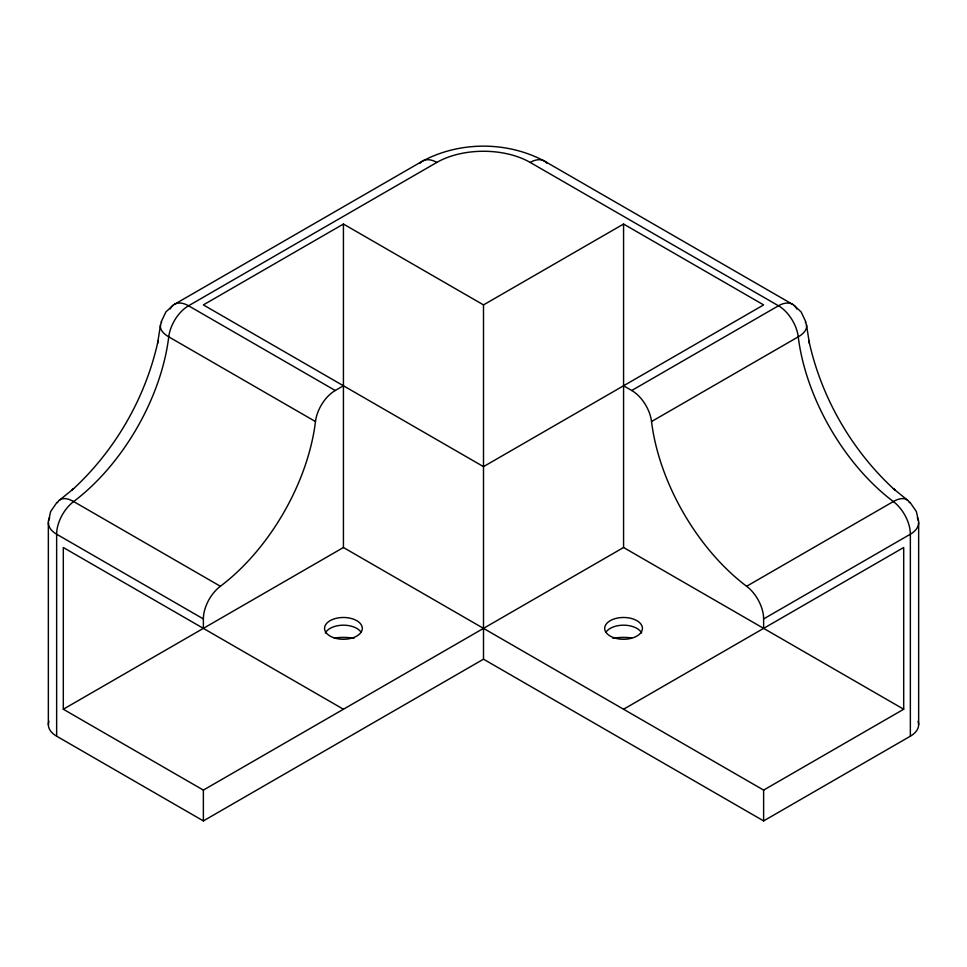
<?xml version="1.0" encoding="UTF-8"?>
<svg xmlns="http://www.w3.org/2000/svg" width="967" height="967" viewBox="0 0 967 967"><rect width="100%" height="100%" fill="white"/><g stroke="black" fill="none" stroke-linecap="round" stroke-linejoin="round"><path stroke-width="1.45" d="M48.35 724.646L48.35 522.663M918.65 522.663L918.65 724.646M160.522 324.936L157.609 343.188L158.105 340.868C145.606 397.933 114.988 450.96 71.812 490.317L73.577 488.734L59.217 500.386M48.507 520.971L50.647 511.531L57.053 502.248M161.054 322.12L165.889 311.93L173.057 305.294M174.374 304.375L422.664 161.03C459.893 141.182 507.107 141.182 544.336 161.03L792.626 304.375M546.935 163.218A28.297 16.342 -60 0 0 530.194 162.432A66.01 38.112 0 0 0 436.818 162.432L188.529 305.777A28.297 16.342 60 0 0 170.228 308.957M343.43 224.042L203.372 304.907L483.5 466.638L763.628 304.907L623.57 224.042L483.5 304.907L343.43 224.042L343.43 547.503L763.628 790.099L903.698 709.234L903.698 547.503L623.57 709.234M203.372 628.369L203.372 618.928A28.297 16.342 -60 0 1 220.379 586.268A160.353 92.578 -60 0 0 315.472 421.552A28.297 16.342 -60 0 1 335.259 390.499L343.43 385.773M343.43 709.234L63.302 547.503L63.302 709.234L343.43 547.503M623.57 385.773L631.741 390.499L778.471 305.777A28.297 16.342 -60 0 1 796.796 309.005M631.741 390.499A28.297 16.342 60 0 1 651.528 421.552L798.258 336.842A28.297 13.695 -7 0 0 805.342 322.277M63.302 709.234L203.372 790.099L623.57 547.503L903.698 709.234M48.954 721.297A28.297 16.342 0 0 0 56.642 736.189L203.372 820.91L483.5 659.18L763.628 820.91L910.358 736.189A28.297 16.342 0 0 0 918.046 721.297M763.628 628.369L763.628 618.928A28.297 16.342 60 0 0 746.621 586.268L893.351 501.547A28.297 13.707 -53 0 1 909.5 502.695M763.628 618.928L910.358 534.207A28.297 16.342 0 0 0 917.32 517.696M530.194 162.432L778.471 305.777A28.297 16.342 60 0 1 798.258 336.842A160.353 92.578 60 0 0 893.351 501.547A28.297 16.342 60 0 1 910.358 534.207L910.358 736.189M335.259 390.499L188.529 305.777A28.297 16.342 -60 0 0 168.742 336.842A160.353 92.578 -60 0 1 73.649 501.547A28.297 16.342 -60 0 0 56.642 534.207L56.642 736.189M315.472 421.552L168.742 336.842A28.297 13.695 7 0 1 161.658 322.277M220.379 586.268L73.649 501.547A28.297 13.707 53 0 0 57.5 502.695M203.372 618.928L56.642 534.207A28.297 16.342 0 0 1 49.68 517.696M907.783 500.386L893.423 488.734L895.188 490.317C852.012 450.96 821.394 397.933 808.896 340.868L809.391 343.188L806.478 324.936M794.016 305.354L801.111 311.93L805.946 322.12M909.947 502.248L916.353 511.531L918.493 520.971M763.628 790.099L763.628 820.91M623.57 224.042L623.57 547.503M483.5 304.907L483.5 659.18M203.372 790.099L203.372 820.91M746.621 586.268A160.353 92.578 60 0 1 651.528 421.552M420.065 163.218A28.297 16.342 60 0 1 436.806 162.432M605.886 632.273A18.869 10.891 0 0 1 624.235 625.19A18.869 10.891 0 0 1 641.665 633.01M612.933 638.28A37.725 21.782 0 0 1 631.584 637.894M325.335 633.01A18.869 10.891 0 0 1 342.765 625.19A18.869 10.891 0 0 1 361.114 632.273M335.416 637.894A37.725 21.782 0 0 1 354.067 638.28M614.13 637.809A18.869 10.891 0 0 0 642.426 628.369A18.869 10.891 0 0 0 614.13 618.94A18.869 10.891 0 0 0 614.13 637.809M334.002 637.809A18.869 10.891 0 0 0 362.299 628.369A18.869 10.891 0 0 0 334.002 618.94A18.869 10.891 0 0 0 334.002 637.809"/></g></svg>
